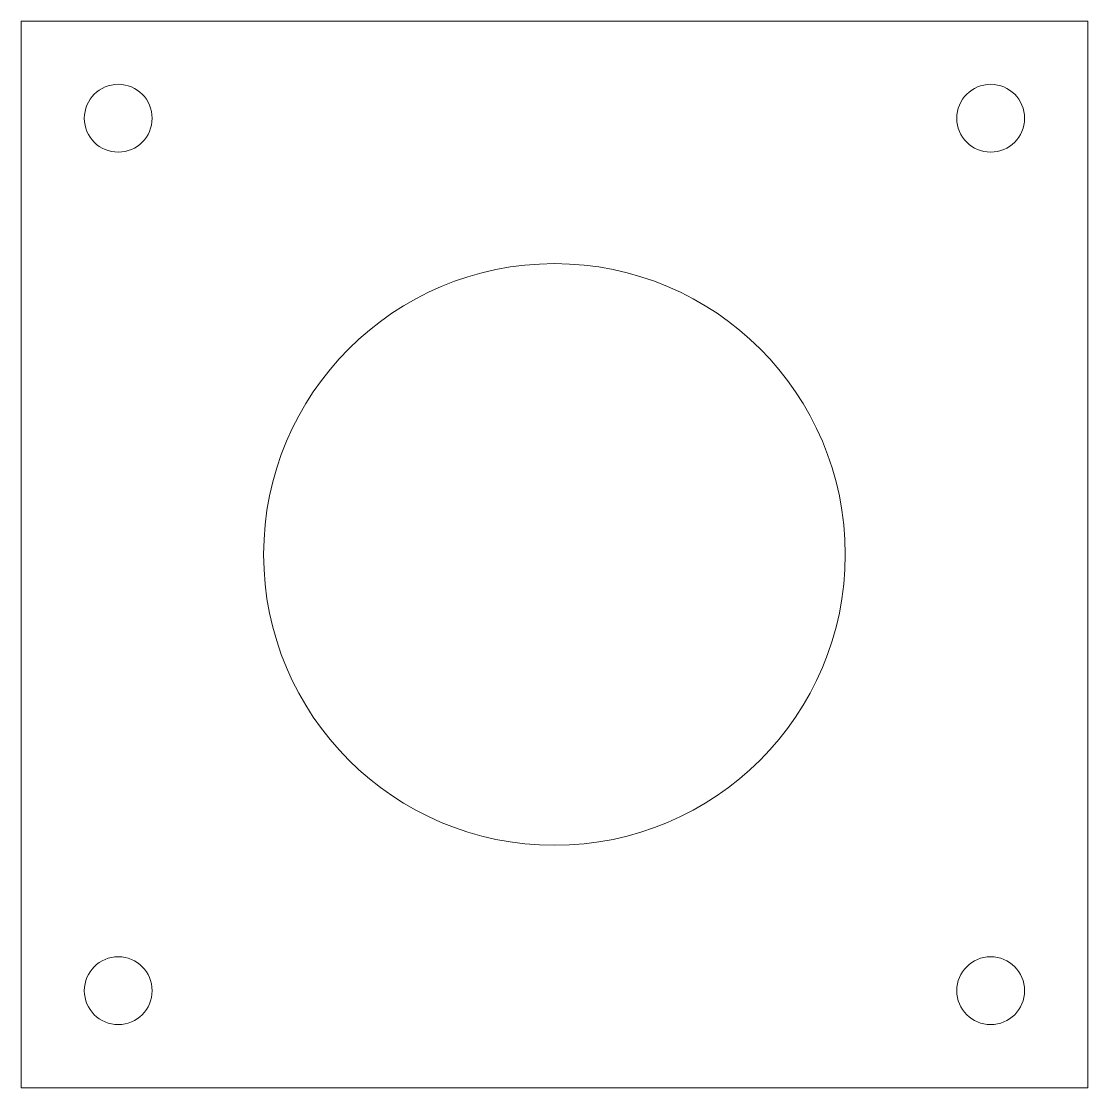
# Model space of a CAD drawing. Header units: millimetres. Extents: x 0.1 to 55.1, y 0.1 to 55.1.
import ezdxf

# ---------------------------------------------------------------- set-up
doc = ezdxf.new("R2010")
doc.units = ezdxf.units.MM
doc.header["$MEASUREMENT"] = 0
doc.layers.add('_레이어 2', color=7, linetype='Continuous', lineweight=0)

# ---------------------------------------------------------------- blocks, each defined once
blk = doc.blocks.new('Block_1')
at = {"layer": '_레이어 2', "color": 250, "lineweight": 18, "true_color": 0x231815}
blk.add_lwpolyline([(0.088, 55.09), (55.09, 55.09), (55.09, 0.088), (0.088, 0.088)], close=True, dxfattribs=at)
for centre, radius in [((5.087, 50.091), 1.75), ((50.087, 50.091), 1.75), ((27.587, 27.591), 15), ((5.087, 5.091), 1.75), ((50.087, 5.091), 1.75)]:
    blk.add_circle(centre, radius, dxfattribs=at)
blk = doc.blocks.new('Block_0')
at = {"layer": '_레이어 2'}
blk.add_blockref('Block_1', (0, 0), dxfattribs=at)

msp = doc.modelspace()

# ---------------------------------------------------------------- block references
at = {"layer": '_레이어 2'}
msp.add_blockref('Block_0', (0, 0), dxfattribs=at)

doc.saveas('drawing.dxf')
